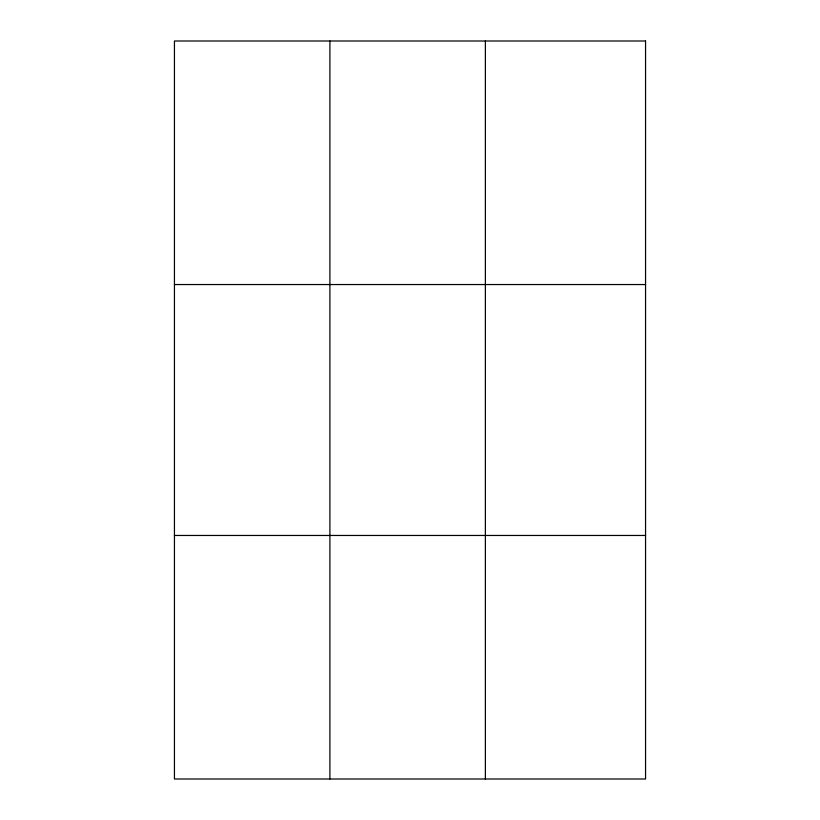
<?xml version="1.0" encoding="UTF-8"?>
<svg xmlns="http://www.w3.org/2000/svg" width="820" height="820" viewBox="0 0 820 820"><rect width="100%" height="100%" fill="white"/><g stroke="black" fill="none" stroke-linecap="round" stroke-linejoin="round"><path stroke-width="1.23" d="M329.906 41L329.906 779M485.378 41L485.378 779M174.445 284.54L645.555 284.54M174.445 535.46L645.555 535.46M645.555 41L645.555 779L174.445 779L174.445 41L645.555 41"/></g></svg>
